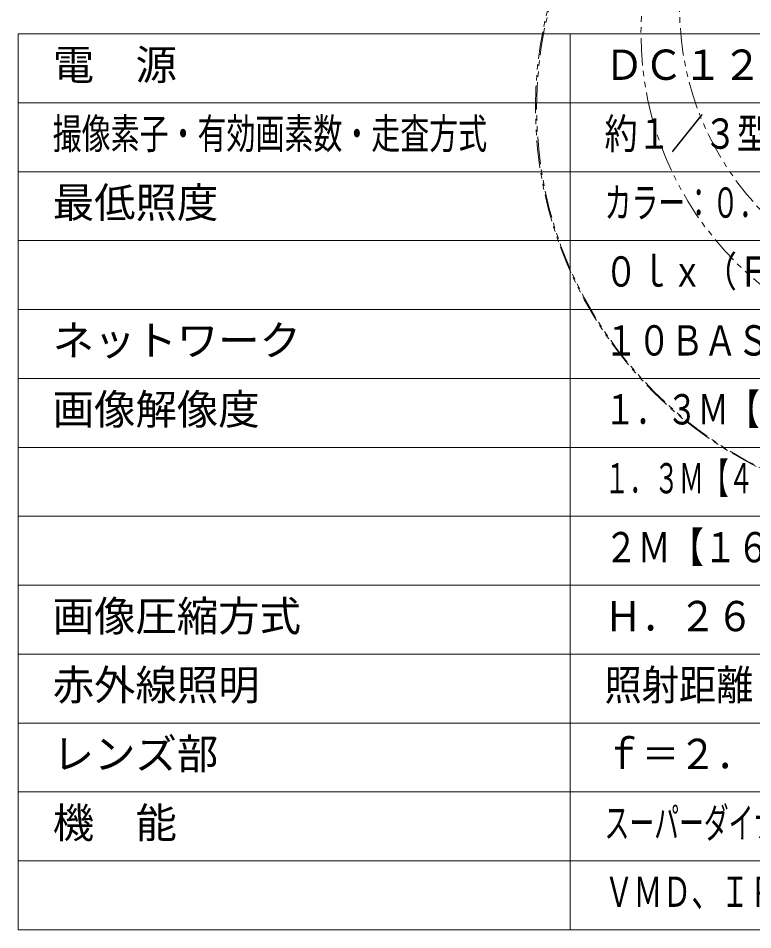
# Model space of a CAD drawing. Units: millimetres, scale not verified. Extents: x -62 to 63, y -57 to 57.
# Drawn here: x -62.5 to -9.3, y -56.5 to 9.6 of the extents above; entities that cross this region are included whole.
import ezdxf
from ezdxf.enums import TextEntityAlignment as Align

# ---------------------------------------------------------------- set-up
doc = ezdxf.new("R2010")
doc.units = ezdxf.units.MM
doc.header["$LTSCALE"] = 0.125
doc.linetypes.add('USER1', pattern=[31.75, 15.875, -3.175, 3.175, -3.175, 3.175, -3.175])
doc.layers.add('0-1_MOJI1', color=7, linetype='Continuous')
doc.layers.add('0-2_WAKU', color=1, linetype='Continuous', lineweight=18)
doc.layers.add('0-5_GAIKEI', color=1, linetype='Continuous', lineweight=18)
doc.styles.add('ＭＳ ゴシック', font='')
doc.styles.get('ＭＳ ゴシック').set_extended_font_data('MS Gothic')

msp = doc.modelspace()

# ---------------------------------------------------------------- linework, layer by layer
at = {"layer": '0-2_WAKU', "color": 4}
for p, q in [((-62.4976, -56.5009), (-62.4976, 8.4991)), ((-62.4976, 8.4991), (62.5024, 8.4991)), ((-22.4976, -56.5009), (-22.4976, 8.4991)), ((-62.4976, -56.5009), (62.5024, -56.5009))]:
    msp.add_line(p, q, dxfattribs=at)
at = {"layer": '0-2_WAKU'}
for p, q in [((-62.4976, 3.4991), (62.5024, 3.4991)), ((-62.4976, -1.5009), (62.5024, -1.5009)), ((-62.4976, -6.5009), (62.5024, -6.5009)), ((62.5024, -11.5009), (-62.4976, -11.5009)), ((62.5024, -16.5009), (-62.4976, -16.5009)), ((62.5024, -21.5009), (-62.4976, -21.5009)), ((-62.4976, -26.5009), (62.5024, -26.5009)), ((-62.4976, -31.5009), (62.5024, -31.5009)), ((-62.4976, -36.5009), (62.5024, -36.5009)), ((-62.4976, -41.5009), (62.5024, -41.5009)), ((-62.4976, -46.5009), (62.5024, -46.5009)), ((-62.4976, -51.5009), (62.5024, -51.5009))]:
    msp.add_line(p, q, dxfattribs=at)
at = {"layer": '0-5_GAIKEI', "linetype": 'USER1'}
for centre, radius in [((4.1841, 3.1498), 29.1873), ((4.1663, 3.1035), 29.0869), ((6.1209, 8.5227), 23.4761), ((6.7659, 10.4176), 21.3246)]:
    msp.add_circle(centre, radius, dxfattribs=at)

# ---------------------------------------------------------------- texts
at = {"layer": '0-1_MOJI1', "style": 'ＭＳ ゴシック'}
for s, p in [('電\u3000源', (-59.9976, 4.4991)), ('最低照度', (-59.9976, -5.5009)), ('ネットワーク', (-59.9976, -15.5009)), ('画像解像度', (-59.9976, -20.5009)), ('画像圧縮方式', (-59.9976, -35.5009)), ('赤外線照明', (-59.9976, -40.5009)), ('レンズ部', (-59.9976, -45.5009)), ('機\u3000能', (-59.9976, -50.5009))]:
    msp.add_text(s, height=2.199, dxfattribs=at).set_placement(p, align=Align.BOTTOM_LEFT)
for s, width, p in [('ＤＣ１２Ｖ、ＰｏＥ（ＩＥＥＥ８０２．３ａｆ準拠）', 0.95, (-19.9976, 4.4991)), ('撮像素子・有効画素数・走査方式', 0.7, (-59.9976, -0.5009)), ('約１／３型\u3000ＭＯＳセンサー・約１３５万画素・プログレッシブ', 0.8, (-19.9976, -0.5009)), ('カラー：０．０２ｌｘ（Ｆ１．６）／白黒：０．００６ｌｘ（Ｆ１．６）、', 0.65, (-19.9976, -5.5009)), ('０ｌｘ（Ｆ１．６、ＩＲ\u3000ＬＥＤ点灯時）', 0.8, (-19.9976, -10.5009)), ('１０ＢＡＳＥ－Ｔ／１００ＢＡＳＥ－ＴＸ、ＲＪ４５コネクター', 0.8, (-19.9976, -15.5009)), ('１．３Ｍ【１６：９】（Ｈ）：１２８０／６４０／３２０／１６０', 0.75, (-19.9976, -20.5009)), ('１．３Ｍ【４：３】（Ｈ）：１２８０／８００／６４０／４００／３２０／１６０', 0.6, (-19.9976, -25.5009)), ('２Ｍ【１６：９】（Ｈ）：１９２０／６４０／３２０／１６０', 0.8, (-19.9976, -30.5009)), ('Ｈ．２６４（独立４ストリーム）、ＪＰＥＧ', 0.9, (-19.9976, -35.5009)), ('照射距離：３０ｍ', 0.9, (-19.9976, -40.5009)), ('ｆ＝２．８～１０ｍｍ（３．６倍バリフォーカル）', 0.9, (-19.9976, -45.5009)), ('スーパーダイナミックレンジ、暗部補正、逆光補正、強光補正、カラー／白黒切換、', 0.6, (-19.9976, -50.5009)), ('ＶＭＤ、ＩＰ６６、ＳＤＸＣ／ＳＤＨＣ／ＳＤメモリーカードスロット', 0.7, (-19.9976, -55.5009))]:
    msp.add_text(s, height=2.199, dxfattribs=dict(at, width=width)).set_placement(p, align=Align.BOTTOM_LEFT)

doc.saveas('drawing.dxf')
